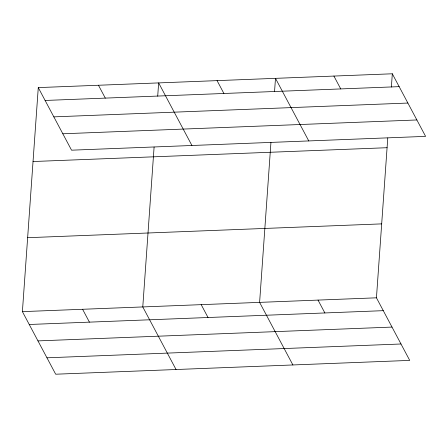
<?xml version="1.0" encoding="UTF-8"?>
<svg xmlns="http://www.w3.org/2000/svg" width="448" height="448" viewBox="0 0 448 448"><rect width="100%" height="100%" fill="white"/><g stroke="black" fill="none" stroke-linecap="round" stroke-linejoin="round"><path stroke-width="0.67" d="M387.772 137.95L376.449 297.814L409.724 360.399L55.681 374.214L22.4 311.629L38.276 87.601L392.319 73.786L425.6 136.371L71.551 150.186L38.276 87.601M154.101 147.067L142.778 306.93L176.053 369.522M157.713 96.152L158.648 82.902L191.929 145.494M270.939 142.509L259.61 302.372L292.891 364.958M274.546 91.594L275.486 78.344L308.767 140.935M391.384 87.035L392.319 73.786M45.108 100.458L399.157 86.643M53.838 116.866L407.882 103.051M62.826 133.778L416.875 119.963M33.034 161.526L387.083 147.711M27.636 237.698L381.685 223.882M22.4 311.629L376.449 297.814M29.238 324.486L383.286 310.671M37.962 340.894L392.011 327.079M46.956 357.806L400.999 343.991M333.906 76.065L340.738 88.922M217.067 80.623L223.905 93.481M318.03 300.093L324.867 312.95M98.459 85.249L105.297 98.106M201.191 304.651L208.029 317.509M82.589 309.277L89.426 322.134"/></g></svg>
